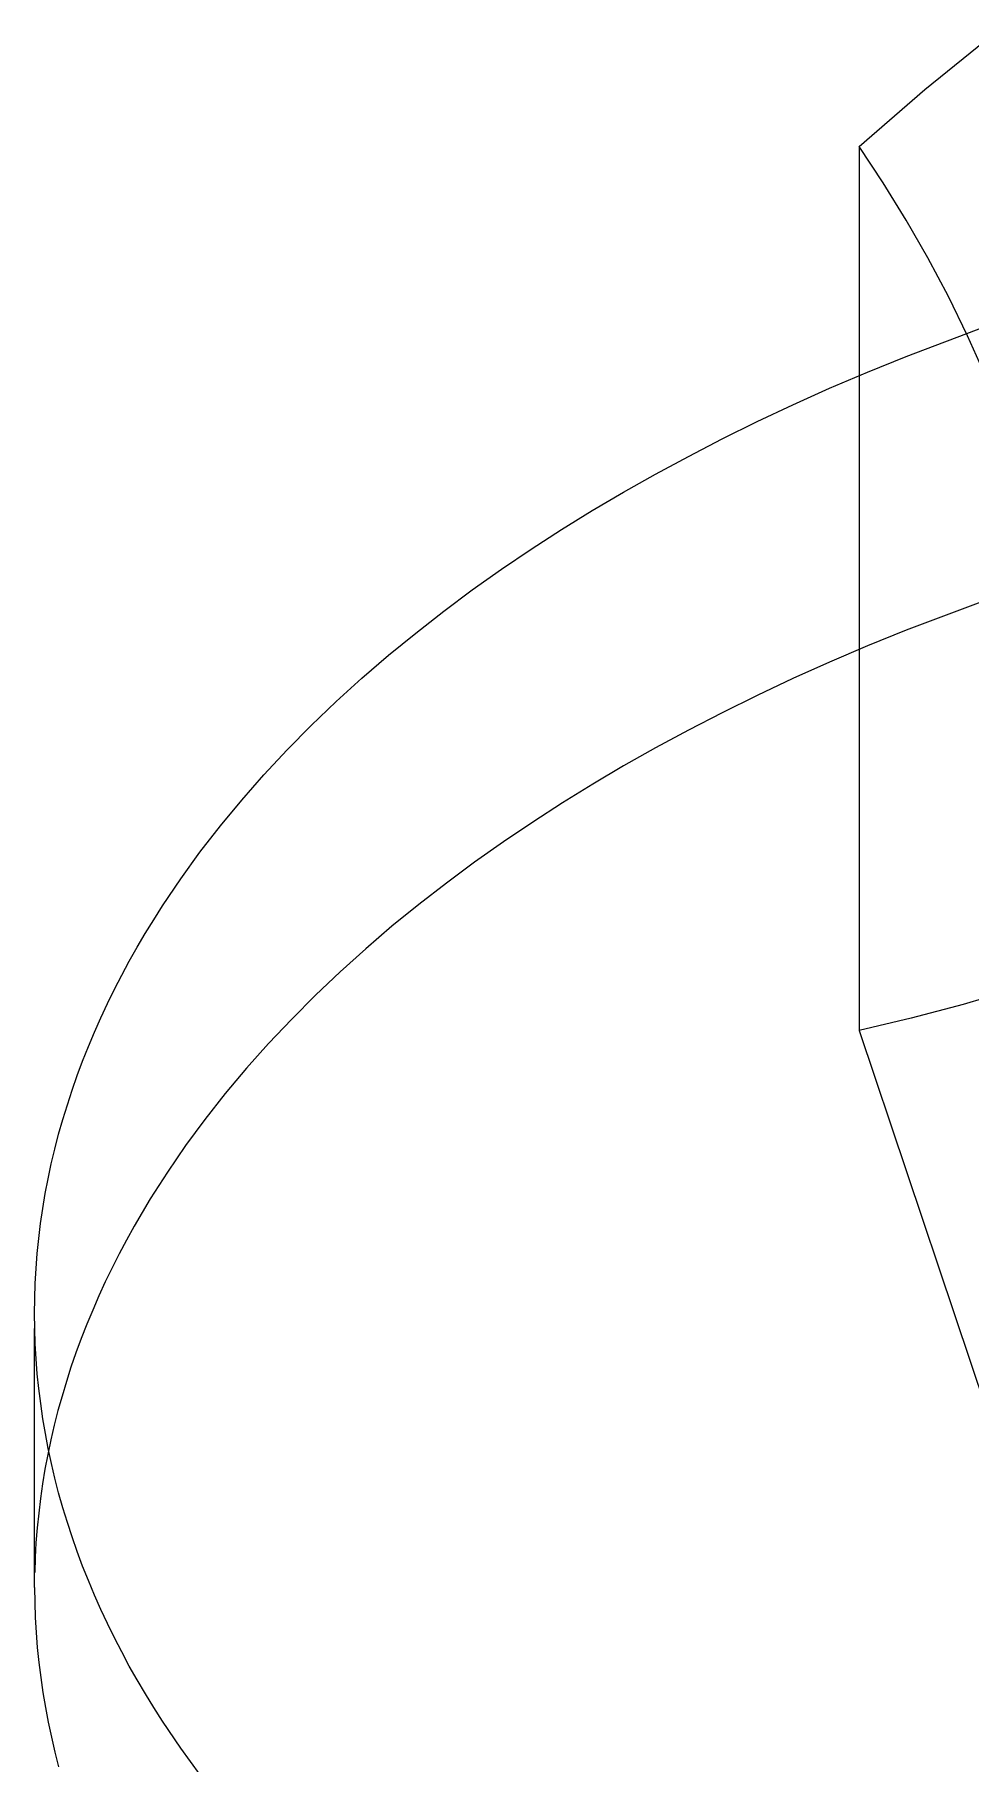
# Model space of a CAD drawing. Header units: millimetres. Extents: x -124 to 15640, y 659 to 4121.
# Drawn here: x 4079.38 to 4086.36, y 2384.02 to 2396.91 of the extents above; entities that cross this region are included whole.
import ezdxf

# ---------------------------------------------------------------- set-up
doc = ezdxf.new("R2010")
doc.units = ezdxf.units.MM
doc.layers.add('ZANO_R', color=7, linetype='Continuous', lineweight=0)

msp = doc.modelspace()

# ---------------------------------------------------------------- linework, layer by layer
at = {"layer": 'ZANO_R'}
for p, q in [((4086.023, 2396.499), (4086.529, 2396.907)), ((4085.532, 2396.074), (4086.023, 2396.499)), ((4085.532, 2396.074), (4085.532, 2389.484)), ((4085.712, 2395.802), (4085.532, 2396.074)), ((4085.883, 2395.525), (4085.712, 2395.802)), ((4086.045, 2395.242), (4085.883, 2395.525)), ((4086.198, 2394.954), (4086.045, 2395.242)), ((4086.341, 2394.662), (4086.198, 2394.954)), ((4085.882, 2394.508), (4086.479, 2394.734)), ((4086.475, 2394.364), (4086.341, 2394.662)), ((4085.594, 2394.391), (4085.882, 2394.508)), ((4085.312, 2394.271), (4085.594, 2394.391)), ((4085.038, 2394.148), (4085.312, 2394.271)), ((4084.771, 2394.022), (4085.038, 2394.148)), ((4084.511, 2393.894), (4084.771, 2394.022)), ((4084.259, 2393.763), (4084.511, 2393.894)), ((4084.013, 2393.631), (4084.259, 2393.763)), ((4083.775, 2393.496), (4084.013, 2393.631)), ((4083.542, 2393.359), (4083.775, 2393.496)), ((4083.313, 2393.217), (4083.542, 2393.359)), ((4083.087, 2393.071), (4083.313, 2393.217)), ((4082.865, 2392.921), (4083.087, 2393.071)), ((4082.647, 2392.767), (4082.865, 2392.921)), ((4082.434, 2392.609), (4082.647, 2392.767)), ((4086.479, 2392.692), (4085.882, 2392.467)), ((4082.226, 2392.446), (4082.434, 2392.609)), ((4082.022, 2392.28), (4082.226, 2392.446)), ((4085.882, 2392.467), (4085.594, 2392.35)), ((4081.824, 2392.109), (4082.022, 2392.28)), ((4085.594, 2392.35), (4085.312, 2392.229)), ((4085.312, 2392.229), (4085.038, 2392.106)), ((4081.632, 2391.935), (4081.824, 2392.109)), ((4085.038, 2392.106), (4084.771, 2391.981)), ((4081.446, 2391.757), (4081.632, 2391.935)), ((4084.771, 2391.981), (4084.511, 2391.852)), ((4081.266, 2391.575), (4081.446, 2391.757)), ((4084.511, 2391.852), (4084.259, 2391.722)), ((4084.259, 2391.722), (4084.013, 2391.589)), ((4081.093, 2391.389), (4081.266, 2391.575)), ((4084.013, 2391.589), (4083.775, 2391.455)), ((4080.927, 2391.2), (4081.093, 2391.389)), ((4083.775, 2391.455), (4083.546, 2391.32)), ((4083.546, 2391.32), (4083.32, 2391.18)), ((4080.768, 2391.008), (4080.927, 2391.2)), ((4083.32, 2391.18), (4083.098, 2391.037)), ((4080.616, 2390.812), (4080.768, 2391.008)), ((4083.098, 2391.037), (4082.879, 2390.89)), ((4082.879, 2390.89), (4082.664, 2390.738)), ((4080.472, 2390.613), (4080.616, 2390.812)), ((4082.664, 2390.738), (4082.454, 2390.582)), ((4080.336, 2390.411), (4080.472, 2390.613)), ((4082.454, 2390.582), (4082.248, 2390.423)), ((4080.271, 2390.309), (4080.336, 2390.411)), ((4082.248, 2390.423), (4082.047, 2390.26)), ((4080.147, 2390.103), (4080.208, 2390.207)), ((4080.208, 2390.207), (4080.271, 2390.309)), ((4082.047, 2390.26), (4081.852, 2390.092)), ((4080.089, 2389.999), (4080.147, 2390.103)), ((4081.852, 2390.092), (4081.662, 2389.921)), ((4080.032, 2389.895), (4080.089, 2389.999)), ((4079.978, 2389.79), (4080.032, 2389.895)), ((4081.662, 2389.921), (4081.478, 2389.746)), ((4079.877, 2389.578), (4079.926, 2389.684)), ((4079.926, 2389.684), (4079.978, 2389.79)), ((4081.478, 2389.746), (4081.3, 2389.568)), ((4086.69, 2389.792), (4086.307, 2389.677)), ((4079.829, 2389.471), (4079.877, 2389.578)), ((4081.3, 2389.568), (4081.128, 2389.386)), ((4085.921, 2389.574), (4085.532, 2389.484)), ((4086.307, 2389.677), (4085.921, 2389.574)), ((4079.784, 2389.363), (4079.829, 2389.471)), ((4085.532, 2389.484), (4086.599, 2386.306)), ((4079.741, 2389.255), (4079.784, 2389.363)), ((4081.128, 2389.386), (4080.963, 2389.201)), ((4079.7, 2389.147), (4079.741, 2389.255)), ((4080.963, 2389.201), (4080.804, 2389.012)), ((4079.627, 2388.929), (4079.662, 2389.038)), ((4079.662, 2389.038), (4079.7, 2389.147)), ((4079.593, 2388.82), (4079.627, 2388.929)), ((4080.804, 2389.012), (4080.653, 2388.82)), ((4079.562, 2388.71), (4079.593, 2388.82)), ((4080.653, 2388.82), (4080.509, 2388.625)), ((4079.534, 2388.599), (4079.562, 2388.71)), ((4079.507, 2388.489), (4079.534, 2388.599)), ((4080.509, 2388.625), (4080.373, 2388.427)), ((4079.484, 2388.378), (4079.507, 2388.489)), ((4080.373, 2388.427), (4080.245, 2388.227)), ((4079.444, 2388.156), (4079.462, 2388.267)), ((4079.462, 2388.267), (4079.484, 2388.378)), ((4079.427, 2388.044), (4079.444, 2388.156)), ((4080.245, 2388.227), (4080.184, 2388.125)), ((4079.414, 2387.932), (4079.427, 2388.044)), ((4080.125, 2388.023), (4080.068, 2387.921)), ((4080.184, 2388.125), (4080.125, 2388.023)), ((4079.402, 2387.821), (4079.414, 2387.932)), ((4080.068, 2387.921), (4080.014, 2387.818)), ((4079.394, 2387.709), (4079.402, 2387.821)), ((4080.014, 2387.818), (4079.961, 2387.714)), ((4079.387, 2387.597), (4079.394, 2387.709)), ((4079.961, 2387.714), (4079.91, 2387.609)), ((4079.384, 2387.485), (4079.387, 2387.597)), ((4079.862, 2387.505), (4079.816, 2387.399)), ((4079.91, 2387.609), (4079.862, 2387.505)), ((4079.382, 2387.372), (4079.384, 2387.485)), ((4079.384, 2387.26), (4079.382, 2387.372)), ((4079.816, 2387.399), (4079.772, 2387.293)), ((4079.382, 2385.331), (4079.382, 2387.26)), ((4079.387, 2387.148), (4079.384, 2387.26)), ((4079.772, 2387.293), (4079.731, 2387.187)), ((4079.394, 2387.036), (4079.387, 2387.148)), ((4079.731, 2387.187), (4079.691, 2387.08)), ((4079.403, 2386.924), (4079.394, 2387.036)), ((4079.654, 2386.973), (4079.62, 2386.866)), ((4079.691, 2387.08), (4079.654, 2386.973)), ((4079.414, 2386.813), (4079.403, 2386.924)), ((4079.62, 2386.866), (4079.587, 2386.758)), ((4079.428, 2386.701), (4079.414, 2386.813)), ((4079.587, 2386.758), (4079.557, 2386.649)), ((4079.444, 2386.589), (4079.428, 2386.701)), ((4079.463, 2386.478), (4079.444, 2386.589)), ((4079.557, 2386.649), (4079.529, 2386.541)), ((4079.484, 2386.367), (4079.463, 2386.478)), ((4079.529, 2386.541), (4079.504, 2386.432)), ((4079.504, 2386.432), (4079.481, 2386.323)), ((4079.508, 2386.256), (4079.484, 2386.367)), ((4079.46, 2386.213), (4079.442, 2386.104)), ((4079.481, 2386.323), (4079.46, 2386.213)), ((4079.534, 2386.146), (4079.508, 2386.256)), ((4079.442, 2386.104), (4079.426, 2385.994)), ((4079.562, 2386.035), (4079.534, 2386.146)), ((4079.426, 2385.994), (4079.413, 2385.884)), ((4079.593, 2385.925), (4079.562, 2386.035)), ((4079.413, 2385.884), (4079.402, 2385.774)), ((4079.627, 2385.816), (4079.593, 2385.925)), ((4079.663, 2385.707), (4079.627, 2385.816)), ((4079.402, 2385.774), (4079.393, 2385.664)), ((4079.701, 2385.598), (4079.663, 2385.707)), ((4079.387, 2385.554), (4079.384, 2385.443)), ((4079.393, 2385.664), (4079.387, 2385.554)), ((4079.741, 2385.49), (4079.701, 2385.598)), ((4079.784, 2385.382), (4079.741, 2385.49)), ((4079.382, 2385.331), (4079.384, 2385.219)), ((4079.829, 2385.274), (4079.784, 2385.382)), ((4079.384, 2385.219), (4079.387, 2385.107)), ((4079.877, 2385.167), (4079.829, 2385.274)), ((4079.927, 2385.061), (4079.877, 2385.167)), ((4079.387, 2385.107), (4079.394, 2384.995)), ((4079.979, 2384.955), (4079.927, 2385.061)), ((4079.394, 2384.995), (4079.403, 2384.883)), ((4080.033, 2384.85), (4079.979, 2384.955)), ((4079.403, 2384.883), (4079.414, 2384.771)), ((4080.089, 2384.745), (4080.033, 2384.85)), ((4079.414, 2384.771), (4079.428, 2384.66)), ((4079.428, 2384.66), (4079.444, 2384.548)), ((4080.148, 2384.641), (4080.089, 2384.745)), ((4079.444, 2384.548), (4079.463, 2384.437)), ((4080.209, 2384.538), (4080.148, 2384.641)), ((4080.272, 2384.435), (4080.209, 2384.538)), ((4079.463, 2384.437), (4079.484, 2384.326)), ((4080.337, 2384.333), (4080.272, 2384.435)), ((4079.484, 2384.326), (4079.508, 2384.215)), ((4080.473, 2384.132), (4080.337, 2384.333)), ((4079.508, 2384.215), (4079.534, 2384.104)), ((4079.534, 2384.104), (4079.562, 2383.994)), ((4080.617, 2383.933), (4080.473, 2384.132))]:
    msp.add_line(p, q, dxfattribs=at)

doc.saveas('drawing.dxf')
